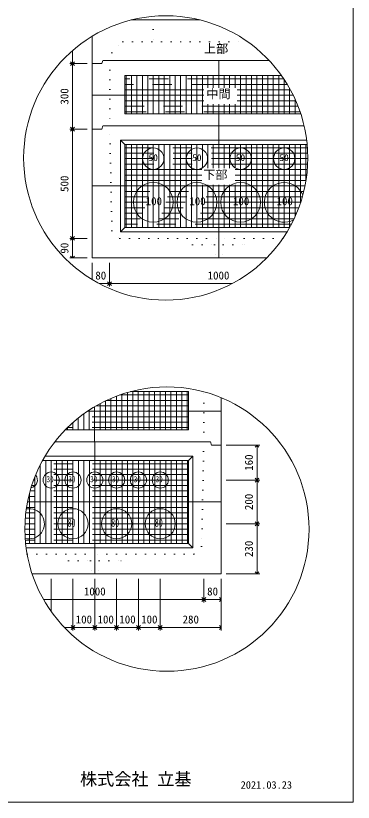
# Model space of a CAD drawing. Units: millimetres, scale not verified. Extents: x -4890 to 18490, y -2302 to 2302.
# Drawn here: x -2944 to -1830, y -1973 to 620 of the extents above; entities that cross this region are included whole.
import ezdxf
from ezdxf.enums import TextEntityAlignment as Align

# ---------------------------------------------------------------- set-up
doc = ezdxf.new("R2010")
doc.units = ezdxf.units.MM
doc.header["$LTSCALE"] = 10
for name, pattern in [('DASHED1', [1.8, 1.2, -0.6]), ('USER2', [50.8, 31.75, -6.35, 6.35, -6.35]), ('USER5', [3.185, 0.01, -3.175])]:
    doc.linetypes.add(name, pattern=pattern)
for name, color, linetype, lineweight in [('0-0_0', 1, 'Continuous', 18), ('0-1_Defpoints', 7, 'USER2', 5), ('0-2_waku', 7, 'Continuous', 18), ('0-3_gaikei', 7, 'Continuous', 18), ('0-4_kakure', 7, 'DASHED1', 5), ('0-5_sunpou', 7, 'Continuous', 5), ('0-7_hole', 7, 'Continuous', 18), ('0-8_uchigawa', 6, 'Continuous', 18), ('0-D_文字１', 7, 'Continuous', 18), ('0-E_コア部分\u3000寸法補助線3', 150, 'USER2', 18), ('0-F_コア部分\u3000寸法補助線2', 150, 'USER2', 18)]:
    doc.layers.add(name, color=color, linetype=linetype, lineweight=lineweight)
doc.styles.add('ＭＳ ゴシック', font='')
doc.styles.get('ＭＳ ゴシック').set_extended_font_data('MS Gothic')

# ---------------------------------------------------------------- blocks, each defined once
blk = doc.blocks.new('_Open90_50')
at = {"layer": '0-5_sunpou'}
blk.add_line((0, 0), (-1, 0), dxfattribs=at)
blk.add_lwpolyline([(-0.5, 0.5), (0, 0), (-0.5, -0.5)], dxfattribs=at)

msp = doc.modelspace()

# ---------------------------------------------------------------- linework, layer by layer
at = {"layer": '0-0_0'}
for p, q in [((-2274.09, 383.14), (-2274.09, 473.31)), ((-2323.09, 358.11), (-2692.3, 358.11)), ((-2028.25, 358.11), (-2212.92, 358.11)), ((-2274.09, 257.31), (-2274.09, 329.23)), ((-2274.09, 117.34), (-2274.09, 257.31)), ((-2691.69, 59.31), (-1989.49, 59.31)), ((-2274.09, -178.29), (-2274.09, 63.43)), ((-2683.81, -784.48), (-2683.81, -668.63)), ((-2266.83, -683.68), (-2707.58, -683.68)), ((-2683.2, -1220.08), (-2683.2, -784.48)), ((-2905.22, -982.48), (-2265.6, -982.48))]:
    msp.add_line(p, q, dxfattribs=at)
at = {"layer": '0-1_Defpoints'}
for p, q in [((-2562.09, 296.91), (-2562.09, 422.91)), ((-2490.09, 296.91), (-2490.09, 422.91)), ((-2418.09, 296.91), (-2418.09, 422.91)), ((-2346.09, 296.91), (-2346.09, 422.91)), ((-2202.09, 296.91), (-2202.09, 422.91)), ((-2130.09, 296.91), (-2130.09, 422.91)), ((-2059.36, 412.11), (-2583.69, 412.11)), ((-2058.09, 296.91), (-2058.09, 410.2)), ((-2005.82, 304.11), (-2583.69, 304.11)), ((-2562.09, -77.49), (-2562.09, 196.11)), ((-2490.09, -77.49), (-2490.09, 196.11)), ((-2418.09, -77.49), (-2418.09, 196.11)), ((-2346.09, -77.49), (-2346.09, 196.11)), ((-2202.09, -77.49), (-2202.09, 196.11)), ((-2130.09, -77.49), (-2130.09, 196.11)), ((-2058.09, -77.49), (-2058.09, 196.11)), ((-1986.09, 78.27), (-1986.09, 196.11)), ((-1980.76, 131.31), (-2583.69, 131.31)), ((-2010.04, -12.69), (-2583.69, -12.69)), ((-2539.81, -744.88), (-2539.81, -618.88)), ((-2467.81, -744.88), (-2467.81, -618.88)), ((-2395.81, -744.88), (-2395.81, -618.88)), ((-2611.81, -744.88), (-2611.81, -633.93)), ((-2374.21, -629.68), (-2600.18, -629.68)), ((-2755.81, -744.88), (-2755.81, -721.08)), ((-2374.21, -737.68), (-2773.61, -737.68)), ((-2827.2, -1119.28), (-2827.2, -845.68)), ((-2755.2, -1119.28), (-2755.2, -845.68)), ((-2611.2, -1119.28), (-2611.2, -845.68)), ((-2539.2, -1119.28), (-2539.2, -845.68)), ((-2467.2, -1119.28), (-2467.2, -845.68)), ((-2395.2, -1119.28), (-2395.2, -845.68)), ((-2373.6, -910.48), (-2885.12, -910.48)), ((-2899.2, -1119.28), (-2899.2, -955.76)), ((-2373.6, -1054.48), (-2913.54, -1054.48))]:
    msp.add_line(p, q, dxfattribs=at)
at = {"layer": '0-2_waku'}
for p in [(-1830, 2302.15), (-4890, -1972.85), (-4890, -1972.85), (-4890, -1972.85), (-4890, -1972.85)]:
    msp.add_line(p, (-1830, -1972.85), dxfattribs=at)
at = {"layer": '0-2_waku', "color": 6, "linetype": 'USER2'}
for p, q in [((-2583.69, 422.91), (-2274.09, 422.91)), ((-2583.69, 422.91), (-2583.69, 296.91)), ((-2066.8, 422.91), (-2274.09, 422.91)), ((-2583.69, 296.91), (-2274.09, 296.91)), ((-2003.41, 296.91), (-2274.09, 296.91)), ((-2374.21, -618.88), (-2565.04, -618.88)), ((-2374.21, -618.88), (-2374.21, -744.88)), ((-2780.78, -744.88), (-2683.81, -744.88)), ((-2374.21, -744.88), (-2683.81, -744.88))]:
    msp.add_line(p, q, dxfattribs=at)
at = {"layer": '0-3_gaikei'}
for p, q in [((-2562.75, 606.51), (-2508.7, 606.51)), ((-2562.75, 606.51), (-2508.7, 606.51)), ((-2562.75, 606.51), (-2508.7, 606.51)), ((-2335.65, 606.51), (-2562.75, 606.51)), ((-2562.7, 606.51), (-2335.65, 606.51)), ((-2562.7, 606.51), (-2335.65, 606.51)), ((-2692.3, 462.51), (-2692.3, 552.52)), ((-2656.3, 473.31), (-2659.9, 462.51)), ((-2274.09, 473.31), (-2655.69, 473.31)), ((-2108.11, 473.31), (-2274.7, 473.31)), ((-2692.3, 462.51), (-2692.3, -178.29)), ((-2659.9, 462.51), (-2692.3, 462.51)), ((-2659.9, 462.51), (-2692.3, 462.51)), ((-2659.9, 246.51), (-2692.3, 246.51)), ((-2659.9, 246.51), (-2692.3, 246.51)), ((-2656.3, 257.31), (-2659.9, 246.51)), ((-2274.09, 257.31), (-2655.69, 257.31)), ((-1992.4, 257.31), (-2274.7, 257.31)), ((-2692.3, -178.29), (-2115.99, -178.29)), ((-2692.3, -178.29), (-2115.99, -178.29)), ((-2692.3, -178.29), (-2115.99, -178.29)), ((-2265.6, -996.88), (-2265.6, -638.93)), ((-2301.6, -784.48), (-2298, -795.28)), ((-2265.6, -795.28), (-2298, -795.28))]:
    msp.add_line(p, q, dxfattribs=at)
for points in [[(-2889.91, -1220.08), (-2265.6, -1220.08), (-2265.6, -795.28)], [(-2880.77, -1220.08), (-2265.6, -1220.08), (-2265.6, -795.28)], [(-2301.6, -784.48), (-2683.2, -784.48), (-2815.27, -784.48)]]:
    msp.add_lwpolyline(points, dxfattribs=at)
at = {"layer": '0-4_kakure', "linetype": 'USER5', "lineweight": 18}
for p, q in [((-2490.7, 606.51), (-2490.7, 618.62)), ((-2490.7, 606.51), (-2490.7, 534.51)), ((-2626.89, 498.51), (-2590.89, 534.51)), ((-2590.89, 534.51), (-2178.61, 534.51)), ((-2626.89, 498.51), (-2634.09, 473.31)), ((-2634.09, 473.31), (-2634.09, 257.31)), ((-2626.66, -88.29), (-2634.09, 257.31)), ((-2626.66, -88.29), (-2600.91, -113.49)), ((-2600.91, -113.49), (-2274.09, -113.49)), ((-2360.49, -135.09), (-2382.09, -113.49)), ((-2062.44, -113.49), (-2274.09, -113.49)), ((-2187.69, -135.09), (-2166.09, -113.49)), ((-2360.49, -135.09), (-2288.49, -135.09)), ((-2288.49, -135.09), (-2285.61, -178.29)), ((-2259.69, -135.09), (-2262.57, -178.29)), ((-2259.69, -135.09), (-2187.69, -135.09)), ((-2323.2, -784.48), (-2323.2, -619.35)), ((-2323.2, -784.48), (-2330.63, -1130.08)), ((-2330.63, -1130.08), (-2356.38, -1155.28)), ((-2906.44, -1155.28), (-2683.2, -1155.28)), ((-2769.6, -1176.88), (-2791.2, -1155.28)), ((-2356.38, -1155.28), (-2683.2, -1155.28)), ((-2596.8, -1176.88), (-2575.2, -1155.28)), ((-2769.6, -1176.88), (-2697.6, -1176.88)), ((-2697.6, -1176.88), (-2694.72, -1220.08)), ((-2668.8, -1176.88), (-2671.68, -1220.08)), ((-2668.8, -1176.88), (-2596.8, -1176.88))]:
    msp.add_line(p, q, dxfattribs=at)
at = {"layer": '0-5_sunpou', "color": 150, "lineweight": 18}
for p, q in [((-2756.61, 505.63), (-2756.61, 475.47)), ((-2708.14, 462.51), (-2765.97, 462.51)), ((-2723.98, 462.51), (-2765.97, 462.51)), ((-2756.61, 449.55), (-2756.61, 259.47)), ((-2708.14, 246.51), (-2765.97, 246.51)), ((-2708.14, 246.51), (-2765.97, 246.51)), ((-2756.61, 233.55), (-2756.61, -100.53)), ((-2708.14, -113.49), (-2765.97, -113.49)), ((-2723.98, -113.49), (-2765.97, -113.49)), ((-2756.61, -126.45), (-2756.61, -165.33)), ((-2708.14, -178.29), (-2765.97, -178.29)), ((-2692.3, -194.13), (-2692.3, -249.34)), ((-2634.7, -194.13), (-2634.7, -272.19)), ((-2634.7, -194.13), (-2634.7, -272.19)), ((-2668.52, -262.83), (-2647.66, -262.83)), ((-2621.74, -262.83), (-2229.88, -262.83)), ((-2249.76, -795.28), (-2138.45, -795.28)), ((-2147.81, -808.24), (-2147.81, -897.52)), ((-2249.76, -910.48), (-2138.45, -910.48)), ((-2249.76, -910.48), (-2138.45, -910.48)), ((-2147.81, -923.44), (-2147.81, -1041.52)), ((-2249.76, -1054.48), (-2138.45, -1054.48)), ((-2249.76, -1054.48), (-2138.45, -1054.48)), ((-2147.81, -1067.44), (-2147.81, -1207.12)), ((-2827.2, -1235.92), (-2827.2, -1343.72)), ((-2755.2, -1235.92), (-2755.2, -1406.38)), ((-2755.2, -1235.92), (-2755.2, -1406.38)), ((-2683.2, -1235.92), (-2683.2, -1406.38)), ((-2683.2, -1235.92), (-2683.2, -1406.38)), ((-2611.2, -1235.92), (-2611.2, -1406.38)), ((-2611.2, -1235.92), (-2611.2, -1406.38)), ((-2539.2, -1235.92), (-2539.2, -1406.38)), ((-2539.2, -1235.92), (-2539.2, -1406.38)), ((-2467.2, -1235.92), (-2467.2, -1406.38)), ((-2467.2, -1235.92), (-2467.2, -1406.38)), ((-2323.2, -1235.92), (-2323.2, -1313.98)), ((-2323.2, -1235.92), (-2323.2, -1313.98)), ((-2265.6, -1235.92), (-2265.6, -1313.98)), ((-2265.6, -1235.92), (-2265.6, -1406.38)), ((-2249.76, -1220.08), (-2138.45, -1220.08)), ((-2852.17, -1304.62), (-2336.16, -1304.62)), ((-2310.24, -1304.62), (-2278.56, -1304.62)), ((-2783.06, -1397.02), (-2768.16, -1397.02)), ((-2742.24, -1397.02), (-2696.16, -1397.02)), ((-2670.24, -1397.02), (-2624.16, -1397.02)), ((-2598.24, -1397.02), (-2552.16, -1397.02)), ((-2526.24, -1397.02), (-2480.16, -1397.02)), ((-2454.24, -1397.02), (-2278.56, -1397.02))]:
    msp.add_line(p, q, dxfattribs=at)
for centre in [(-2449.2, 151.59), (-2444.99, -1072.13)]:
    msp.add_circle(centre, 468.88, dxfattribs=at)
at = {"layer": '0-7_hole'}
for centre, radius in [((-2490.09, 149.31), 35.28), ((-2346.09, 149.31), 35.28), ((-2202.09, 149.31), 35.28), ((-2058.09, 149.31), 35.28), ((-2490.09, 5.31), 65.52), ((-2346.09, 5.31), 65.52), ((-2202.09, 5.31), 65.52), ((-2827.2, -910.48), 26.64), ((-2755.2, -910.48), 26.64), ((-2683.2, -910.48), 26.64), ((-2611.2, -910.48), 26.64), ((-2539.2, -910.48), 26.64), ((-2467.2, -910.48), 26.64), ((-2755.2, -1054.48), 49.68), ((-2611.2, -1054.48), 49.68), ((-2467.2, -1054.48), 49.68)]:
    msp.add_circle(centre, radius, dxfattribs=at)
for centre, radius, start, end in [((-2058.09, 5.31), 65.52, 20.66629, 298.32089), ((-2899.2, -910.48), 26.64, 281.59033, 39.2294), ((-2899.2, -1054.48), 49.68, 253.99064, 101.55918)]:
    msp.add_arc(centre, radius, start, end, dxfattribs=at)
at = {"layer": '0-8_uchigawa'}
for p, q in [((-2598.09, 210.51), (-2583.69, 196.11)), ((-2598.09, -91.89), (-2598.09, 210.51)), ((-2583.69, 196.11), (-2274.09, 196.11)), ((-2583.69, -77.49), (-2583.69, 196.11)), ((-2274.09, 196.11), (-1982.44, 196.11)), ((-2598.09, -91.89), (-2583.69, -77.49)), ((-2583.69, -77.49), (-2040.09, -77.49)), ((-2598.09, -91.89), (-2048.5, -91.89)), ((-2373.6, -1119.28), (-2373.6, -845.68)), ((-2359.2, -1133.68), (-2359.2, -831.28)), ((-2911.49, -1119.28), (-2373.6, -1119.28)), ((-2909.81, -1133.68), (-2359.2, -1133.68)), ((-2359.2, -1133.68), (-2373.6, -1119.28))]:
    msp.add_line(p, q, dxfattribs=at)
for points in [[(-2598.09, 210.51), (-2274.09, 210.51), (-1984.04, 210.51)], [(-2855.56, -845.68), (-2683.2, -845.68), (-2373.6, -845.68), (-2359.2, -831.28)], [(-2847.28, -831.28), (-2683.2, -831.28), (-2359.2, -831.28)]]:
    msp.add_lwpolyline(points, dxfattribs=at)
at = {"layer": '0-E_コア部分\u3000寸法補助線3'}
for p, q in [((-2580.09, 296.91), (-2580.09, 422.91)), ((-2544.09, 296.91), (-2544.09, 422.91)), ((-2508.09, 296.91), (-2508.09, 422.91)), ((-2472.09, 296.91), (-2472.09, 422.91)), ((-2436.09, 296.91), (-2436.09, 422.91)), ((-2400.09, 296.91), (-2400.09, 422.91)), ((-2364.09, 296.91), (-2364.09, 422.91)), ((-2328.09, 296.91), (-2328.09, 422.91)), ((-2292.09, 383.14), (-2292.09, 422.91)), ((-2256.09, 383.14), (-2256.09, 422.91)), ((-2220.09, 383.14), (-2220.09, 422.91)), ((-2184.09, 296.91), (-2184.09, 422.91)), ((-2148.09, 296.91), (-2148.09, 422.91)), ((-2112.09, 296.91), (-2112.09, 422.91)), ((-2076.09, 296.91), (-2076.09, 422.91)), ((-2323.09, 376.11), (-2583.69, 376.11)), ((-2037.57, 376.11), (-2212.92, 376.11)), ((-2040.09, 296.91), (-2040.09, 380.66)), ((-2323.09, 340.11), (-2583.69, 340.11)), ((-2019.89, 340.11), (-2212.92, 340.11)), ((-2292.09, 296.91), (-2292.09, 329.23)), ((-2256.09, 296.91), (-2256.09, 329.23)), ((-2220.09, 296.91), (-2220.09, 329.23)), ((-2004.09, 296.91), (-2004.09, 298.97)), ((-1981.54, 185.31), (-2583.69, 185.31)), ((-2580.09, -77.49), (-2580.09, 196.11)), ((-2544.09, -77.49), (-2544.09, 196.11)), ((-2508.09, -77.49), (-2508.09, 196.11)), ((-2472.09, -77.49), (-2472.09, 196.11)), ((-2436.09, -77.49), (-2436.09, 196.11)), ((-2400.09, -77.49), (-2400.09, 196.11)), ((-2364.09, -77.49), (-2364.09, 196.11)), ((-2328.09, 117.34), (-2328.09, 196.11)), ((-2292.09, 117.34), (-2292.09, 196.11)), ((-2256.09, 117.34), (-2256.09, 196.11)), ((-2220.09, 117.34), (-2220.09, 196.11)), ((-2184.09, -77.49), (-2184.09, 196.11)), ((-2148.09, -77.49), (-2148.09, 196.11)), ((-2112.09, -77.49), (-2112.09, 196.11)), ((-2076.09, -77.49), (-2076.09, 196.11)), ((-2040.09, -77.49), (-2040.09, 196.11)), ((-2004.09, 4.2), (-2004.09, 196.11)), ((-1980.33, 149.31), (-2583.69, 149.31)), ((-2329.71, 113.31), (-2583.69, 113.31)), ((-1981.89, 113.31), (-2219.55, 113.31)), ((-2329.71, 77.31), (-2583.69, 77.31)), ((-2328.09, -77.49), (-2328.09, 63.43)), ((-2292.09, -77.49), (-2292.09, 63.43)), ((-2256.09, -77.49), (-2256.09, 63.43)), ((-2220.09, -77.49), (-2220.09, 63.43)), ((-1986.24, 77.31), (-2219.55, 77.31)), ((-1993.47, 41.31), (-2583.69, 41.31)), ((-2003.72, 5.31), (-2583.69, 5.31)), ((-2017.2, -30.69), (-2583.69, -30.69)), ((-2034.23, -66.69), (-2583.69, -66.69)), ((-2557.81, -744.88), (-2557.81, -618.88)), ((-2521.81, -744.88), (-2521.81, -618.88)), ((-2485.81, -744.88), (-2485.81, -618.88)), ((-2449.81, -744.88), (-2449.81, -618.88)), ((-2413.81, -744.88), (-2413.81, -618.88)), ((-2377.81, -744.88), (-2377.81, -618.88)), ((-2629.81, -744.88), (-2629.81, -641.22)), ((-2593.81, -744.88), (-2593.81, -627.5)), ((-2374.21, -665.68), (-2678.75, -665.68)), ((-2665.81, -744.88), (-2665.81, -658.51)), ((-2701.81, -744.88), (-2701.81, -679.84)), ((-2737.81, -744.88), (-2737.81, -705.93)), ((-2374.21, -701.68), (-2732.42, -701.68)), ((-2773.81, -744.88), (-2773.81, -737.88)), ((-2845.2, -1119.28), (-2845.2, -845.68)), ((-2809.2, -1119.28), (-2809.2, -845.68)), ((-2773.2, -1119.28), (-2773.2, -845.68)), ((-2737.2, -1119.28), (-2737.2, -845.68)), ((-2701.2, -1119.28), (-2701.2, -845.68)), ((-2665.2, -1119.28), (-2665.2, -845.68)), ((-2629.2, -1119.28), (-2629.2, -845.68)), ((-2593.2, -1119.28), (-2593.2, -845.68)), ((-2557.2, -1119.28), (-2557.2, -845.68)), ((-2521.2, -1119.28), (-2521.2, -845.68)), ((-2485.2, -1119.28), (-2485.2, -845.68)), ((-2449.2, -1119.28), (-2449.2, -845.68)), ((-2413.2, -1119.28), (-2413.2, -845.68)), ((-2377.2, -1119.28), (-2377.2, -845.68)), ((-2373.6, -856.48), (-2861.33, -856.48)), ((-2881.2, -1119.28), (-2881.2, -900.18)), ((-2373.6, -892.48), (-2878.09, -892.48)), ((-2373.6, -928.48), (-2891.32, -928.48)), ((-2373.6, -964.48), (-2901.34, -964.48)), ((-2373.6, -1000.48), (-2908.36, -1000.48)), ((-2373.6, -1036.48), (-2912.51, -1036.48)), ((-2373.6, -1072.48), (-2913.87, -1072.48)), ((-2373.6, -1108.48), (-2912.46, -1108.48))]:
    msp.add_line(p, q, dxfattribs=at)
at = {"layer": '0-F_コア部分\u3000寸法補助線2'}
for p, q in [((-2562.09, 296.91), (-2562.09, 422.91)), ((-2526.09, 296.91), (-2526.09, 422.91)), ((-2490.09, 296.91), (-2490.09, 422.91)), ((-2454.09, 296.91), (-2454.09, 422.91)), ((-2382.09, 296.91), (-2382.09, 422.91)), ((-2310.09, 383.14), (-2310.09, 422.91)), ((-2238.09, 383.14), (-2238.09, 422.91)), ((-2166.09, 296.91), (-2166.09, 422.91)), ((-2094.09, 296.91), (-2094.09, 422.91)), ((-2047.91, 394.11), (-2583.69, 394.11)), ((-2022.09, 296.91), (-2022.09, 345.04)), ((-2012.43, 322.11), (-2583.69, 322.11)), ((-2310.09, 296.91), (-2310.09, 329.23)), ((-2238.09, 296.91), (-2238.09, 329.23)), ((-2526.09, -77.49), (-2526.09, 196.11)), ((-2490.09, -77.49), (-2490.09, 196.11)), ((-2454.09, -77.49), (-2454.09, 196.11)), ((-2382.09, -77.49), (-2382.09, 196.11)), ((-2310.09, 117.34), (-2310.09, 196.11)), ((-2238.09, 117.34), (-2238.09, 196.11)), ((-2166.09, -77.49), (-2166.09, 196.11)), ((-2094.09, -77.49), (-2094.09, 196.11)), ((-2022.09, -41.86), (-2022.09, 196.11)), ((-1980.59, 167.31), (-2583.69, 167.31)), ((-2329.71, 95.31), (-2583.69, 95.31)), ((-1983.71, 95.31), (-2219.55, 95.31)), ((-2310.09, -77.49), (-2310.09, 63.43)), ((-2238.09, -77.49), (-2238.09, 63.43)), ((-1998.21, 23.31), (-2583.69, 23.31)), ((-2025.25, -48.69), (-2583.69, -48.69)), ((-2575.81, -744.88), (-2575.81, -621.87)), ((-2503.81, -744.88), (-2503.81, -618.88)), ((-2431.81, -744.88), (-2431.81, -618.88)), ((-2374.21, -647.68), (-2644.21, -647.68)), ((-2647.81, -744.88), (-2647.81, -649.39)), ((-2719.81, -744.88), (-2719.81, -692.24)), ((-2374.21, -719.68), (-2754.22, -719.68)), ((-2791.2, -1119.28), (-2791.2, -845.68)), ((-2719.2, -1119.28), (-2719.2, -845.68)), ((-2647.2, -1119.28), (-2647.2, -845.68)), ((-2575.2, -1119.28), (-2575.2, -845.68)), ((-2503.2, -1119.28), (-2503.2, -845.68)), ((-2431.2, -1119.28), (-2431.2, -845.68)), ((-2373.6, -874.48), (-2870.17, -874.48)), ((-2863.2, -1119.28), (-2863.2, -860.12)), ((-2899.2, -1119.28), (-2899.2, -955.76)), ((-2373.6, -946.48), (-2896.72, -946.48)), ((-2373.6, -1018.48), (-2910.79, -1018.48)), ((-2373.6, -1090.48), (-2913.51, -1090.48))]:
    msp.add_line(p, q, dxfattribs=at)

# ---------------------------------------------------------------- block references
at = {"layer": '0-5_sunpou', "xscale": 12.96, "yscale": 12.96}
for p, rotation in [((-2756.61, 462.51), 270), ((-2756.61, 462.51), 90), ((-2756.61, 246.51), 270), ((-2756.61, 246.51), 90), ((-2756.61, -113.49), 270), ((-2756.61, -113.49), 90), ((-2756.61, -178.29), 270), ((-2634.7, -262.83), 180), ((-2147.81, -795.28), 90), ((-2147.81, -910.48), 270), ((-2147.81, -910.48), 90), ((-2147.81, -1054.48), 270), ((-2147.81, -1054.48), 90), ((-2147.81, -1220.08), 270), ((-2323.2, -1304.62), 180), ((-2755.2, -1397.02), 180), ((-2683.2, -1397.02), 180), ((-2611.2, -1397.02), 180), ((-2539.2, -1397.02), 180), ((-2467.2, -1397.02), 180)]:
    msp.add_blockref('_Open90_50', p, dxfattribs=dict(at, rotation=rotation))
for p in [(-2634.7, -262.83), (-2323.2, -1304.62), (-2265.6, -1304.62), (-2755.2, -1397.02), (-2683.2, -1397.02), (-2611.2, -1397.02), (-2539.2, -1397.02), (-2467.2, -1397.02), (-2265.6, -1397.02)]:
    msp.add_blockref('_Open90_50', p, dxfattribs=at)

# ---------------------------------------------------------------- texts
at = {"layer": '0-5_sunpou', "style": 'ＭＳ ゴシック'}
for s, p in [('300', (-2762.37, 327.51)), ('500', (-2762.37, 39.51)), ('90', (-2762.37, -163.89)), ('160', (-2153.57, -879.88)), ('200', (-2153.57, -1009.48)), ('230', (-2153.57, -1164.28))]:
    msp.add_text(s, height=26.39, rotation=90, dxfattribs=at).set_placement(p, align=Align.BOTTOM_LEFT)
for s, p in [('80', (-2681.5, -257.07)), ('1000', (-2310.7, -257.07)), ('1000', (-2719.2, -1298.86)), ('80', (-2312.4, -1298.86)), ('100', (-2746.2, -1391.26)), ('100', (-2674.2, -1391.26)), ('100', (-2602.2, -1391.26)), ('100', (-2530.2, -1391.26)), ('280', (-2393.4, -1391.26))]:
    msp.add_text(s, height=26.39, dxfattribs=at).set_placement(p, align=Align.BOTTOM_LEFT)
at = {"layer": '0-D_文字１', "style": 'ＭＳ ゴシック'}
for s, height, p in [('上部', 29.33, (-2322.89, 488.87)), ('中間', 29.33, (-2315.17, 339.4)), ('50', 22.43, (-2505.63, 134.66)), ('50', 22.43, (-2361.63, 134.66)), ('50', 22.43, (-2217.63, 134.66)), ('50', 22.43, (-2073.63, 134.66)), ('下部', 29.33, (-2325.4, 73.15)), ('100', 26.39, (-2515.25, -12.1)), ('100', 26.39, (-2371.25, -12.1)), ('100', 26.39, (-2227.25, -12.1)), ('100', 26.39, (-2083.25, -12.1)), ('株式会社 立基', 41.57, (-2732.23, -1929.37)), ('2021.03.23', 24.94, (-2201.72, -1935.58))]:
    msp.add_text(s, height=height, dxfattribs=at).set_placement(p, align=Align.BOTTOM_LEFT)
at = {"layer": '0-D_文字１', "style": 'ＭＳ ゴシック', "width": 0.7}
for s, height, p in [('30', 20.19, (-2842.32, -923.83)), ('30', 20.19, (-2770.32, -923.83)), ('30', 20.19, (-2698.32, -923.83)), ('30', 20.19, (-2626.32, -923.83)), ('30', 20.19, (-2554.32, -923.83)), ('30', 20.19, (-2482.32, -923.83)), ('80', 26.39, (-2773.25, -1072.25)), ('80', 26.39, (-2629.25, -1072.25)), ('80', 26.39, (-2485.25, -1072.25))]:
    msp.add_text(s, height=height, dxfattribs=at).set_placement(p, align=Align.BOTTOM_LEFT)

doc.saveas('drawing.dxf')
